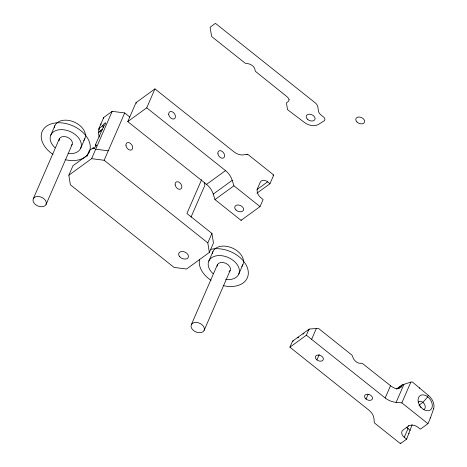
<?xml version="1.0" encoding="UTF-8"?>
<svg xmlns="http://www.w3.org/2000/svg" width="467" height="467" viewBox="0 0 467 467"><rect width="100%" height="100%" fill="white"/><g stroke="black" fill="none" stroke-linecap="round" stroke-linejoin="round"><path stroke-width="0.7" d="M103.382 127.748L102.915 125.892M94.293 148.722L93.155 147.817L89.325 150.59L89.355 151.536M129.832 117.03L124.707 112.944L112.179 111.344L103.721 117.486L98.928 128.518L98.846 129.914A3.222 0.94 -82.7 0 1 98.753 131.402L98.73 131.542A2.031 0.595 -82.7 0 1 98.625 132.073M289.89 347.185L306.393 335.195L308.991 329.223L292.482 341.219L289.89 347.185L368.679 409.968A14.471 9.778 23.5 0 1 373.95 418.49L374.33 422.857L400.429 443.65L406.617 439.155L412.139 424.737M406.617 439.155L404.264 437.275A7.116 4.81 23.5 0 1 403.103 429.961L408.467 426.062A7.116 4.81 23.5 0 1 418.018 427.282L420.376 429.161L427.941 423.662L430.533 417.691L433.755 408.403A10.928 7.484 54 0 0 428.408 395.426L412.384 381.983L410.872 382.094L402.262 384.866L396.448 389.099M98.928 128.518L102.752 125.74A2.335 0.636 -51.5 0 1 104.684 123.259A2.335 0.636 -51.5 0 1 105.612 123.451A2.335 0.636 -51.5 0 1 103.867 125.962L95.361 144.916L96.634 145.856M50.763 135.132L54.884 125.664M33.25 198.825L59.321 138.862M46.081 204.423A6.999 4.728 23.5 0 0 38.101 196.473A6.999 4.728 23.5 0 0 34.815 203.974A6.999 4.728 23.5 0 0 46.081 204.423L72.157 144.461M201.639 179.614L186.911 213.483L211.925 233.412L213.448 243.003L209.333 252.472L186.567 269.01L174.045 267.41L70.365 184.798L68.842 175.201L72.957 165.738L87.265 155.342L89.325 150.59M80.709 148.197L84.831 138.728M88.864 152.872L88.999 152.563M98.846 129.914L99.243 128.997M99.138 137.07L98.42 132.546L102.466 129.283M68.842 175.201L91.602 158.669L112.179 111.344M91.602 158.669L104.129 160.269L124.707 112.944M269.973 183.718L267.614 181.838A7.116 4.874 54 0 0 260.166 182.387L257.492 188.54A7.116 4.874 54 0 0 260.755 197.623L263.114 199.497L260.026 206.601L241.065 220.371L214.966 199.578L213.25 194.091A14.471 9.912 54 0 0 206.554 184.377L127.765 121.595L136.002 102.664L154.956 88.888L233.745 151.664A14.471 9.912 54 0 0 243.272 154.875L247.65 154.244L273.744 175.037L269.973 183.718L256.938 193.186M127.765 121.595L146.726 107.824L154.956 88.888M191.032 217.097L204.896 185.224L204.458 182.48M209.333 252.472L207.809 242.881L211.925 233.412M208.813 261.065L212.929 251.596M191.295 324.758L217.371 264.795M241.065 220.371L241.258 219.928M204.132 330.356A6.999 4.728 23.5 0 0 196.146 322.405A6.999 4.728 23.5 0 0 192.859 329.912A6.999 4.728 23.5 0 0 204.132 330.356L230.202 270.393M238.76 274.129L242.875 264.661M311.617 339.363L316.346 328.488M316.895 359.905L319.23 354.535M366.064 399.087L368.066 394.481M427.941 423.662L401.842 402.869L396.127 402.373A14.471 9.778 23.5 0 1 385.182 397.977L390.523 385.695L362.363 363.419A2.592 1.775 54 0 0 361.791 363.238L360.676 363.303A7.116 4.874 54 0 1 352.754 356.986L352.252 355.644A2.592 1.775 54 0 0 351.861 355.048L318.897 328.727A2.936 2.008 54 0 0 318.173 328.464L310.024 328.955A5.09 3.491 54 0 0 308.967 329.188M402.262 384.866L401.906 385.684A14.273 9.941 -4 0 1 401.241 387.026M396.127 402.373L403.967 384.341M401.842 402.869L410.872 382.094M400.429 443.65L400.756 442.903M408.467 426.062L408.701 425.519M404.264 437.275L408.041 428.589A7.116 4.81 23.5 0 1 406.728 427.299M401.182 387.009L398.906 388.672L395.619 388.538A9.369 9.346 -89.8 0 1 395.146 388.392L392.694 387.196A14.471 9.778 23.5 0 1 390.523 385.695M427.79 396.851L422.898 402.332L419.004 405.158A4.67 3.199 54 0 1 420.913 407.627M98.42 132.546L101.981 129.96M246.862 154.816L247.65 154.244M206.554 184.377L225.514 170.601A14.471 9.912 54 0 1 232.21 180.315L233.926 185.802L260.026 206.601M213.25 194.091L232.21 180.315M214.966 199.578L233.926 185.802M272.956 175.615L273.744 175.037M256.955 189.59L267.614 181.838M297.812 337.933L298.845 337.186M302.972 334.185L303.999 333.438M308.127 330.438L309.16 329.69M396.903 388.958L402.14 385.152M419.243 388.17L419.716 387.826M427.935 395.771L428.408 395.426M433.283 408.748L433.755 408.403M408.829 433.464L409.215 433.183M430.06 418.035L430.533 417.691M95.717 149.201L108.245 150.8M94.112 148.547L93.453 148.051M146.726 107.824L225.514 170.601M136.002 102.664L136.65 103.184M102.758 125.728L103.89 126.633M95.455 144.694L96.587 145.599M104.129 160.269L207.809 242.881M306.393 335.195L385.182 397.977M406.343 427.241L410.207 430.317M54.3 127.824A16.339 11.039 23.5 0 1 74.224 122.056A16.339 11.039 23.5 0 1 83.692 140.555M55.042 147.747A16.339 11.039 23.5 0 1 56.974 130.2A16.339 11.039 23.5 0 1 80.266 140.585A16.339 11.039 23.5 0 1 68.153 153.596M59.093 140.812A6.999 4.728 23.5 0 1 67.242 137.17A6.999 4.728 23.5 0 1 71.358 145.576M53.01 154.408A25.673 17.343 23.5 0 1 50.383 124.169A25.673 17.343 23.5 0 1 88.975 140.888A25.673 17.343 23.5 0 1 65.205 159.685M210.973 249.331A25.673 17.343 23.5 0 1 247.475 268.017A25.673 17.343 23.5 0 1 223.249 285.623M211.055 280.34A25.673 17.343 23.5 0 1 199.578 259.354M212.345 253.756A16.339 11.039 23.5 0 1 232.268 247.995A16.339 11.039 23.5 0 1 241.743 266.488M213.092 273.685A16.339 11.039 23.5 0 1 215.17 256.091A16.339 11.039 23.5 0 1 238.439 266.797A16.339 11.039 23.5 0 1 225.672 279.47M217.097 266.225A6.999 4.728 23.5 0 1 225.911 263.365A6.999 4.728 23.5 0 1 229.052 271.794M87.206 156.159A5.09 3.438 23.5 0 1 87.224 155.33M100.965 124.858A5.09 3.438 23.5 0 1 100.936 123.79M95.583 145.015A2.335 0.636 -51.5 0 1 95.753 146.13A2.335 0.636 -51.5 0 1 93.721 148.477A2.335 0.636 -51.5 0 1 93.155 147.817M103.68 118.385A5.09 3.438 23.5 0 1 103.68 117.474M292.465 341.184A5.09 3.491 54 0 1 293.527 340.963M418.146 402.414A4.67 3.199 54 0 1 424.118 403.616A4.67 3.199 54 0 1 423.382 409.647M289.108 99.827L288.489 101.257L286.452 102.944L287.52 109.657L304.204 122.284A10.928 7.384 23.5 0 0 318.004 124.689L324.022 120.959A3.736 2.522 23.5 0 0 323.555 117.03L321.068 115.051A7.233 4.886 23.5 0 1 318.465 111.076L317.788 106.797A7.233 4.886 23.5 0 0 315.184 102.822L215.445 23.35L210.243 27.133A5.09 3.438 23.5 0 0 210.232 28.189L211.586 36.169A2.936 1.985 23.5 0 0 212.006 36.811L245.023 63.068A2.592 1.751 23.5 0 0 245.689 63.319L247.107 63.518A7.116 4.81 23.5 0 1 255.035 69.828L255.221 70.92A2.592 1.751 23.5 0 0 255.525 71.433L286.826 96.558L288.565 98.35L289.108 99.827M168.745 114.684A4.203 2.878 54 0 0 174.308 118.811A4.203 2.878 54 0 0 173.158 112.314A4.203 2.878 54 0 0 168.745 114.684M217.914 153.859A4.203 2.878 54 0 0 223.483 157.992A4.203 2.878 54 0 0 222.327 151.495A4.203 2.878 54 0 0 217.914 153.859M235.94 209.957A4.67 3.152 23.5 0 0 243.453 210.255A4.67 3.152 23.5 0 0 238.129 204.955A4.67 3.152 23.5 0 0 235.94 209.957M125.979 145.751A4.203 2.878 54 0 0 131.548 149.878A4.203 2.878 54 0 0 130.398 143.381A4.203 2.878 54 0 0 125.979 145.751M175.154 184.926A4.203 2.878 54 0 0 180.723 189.059A4.203 2.878 54 0 0 179.567 182.562A4.203 2.878 54 0 0 175.154 184.926M179.643 256.687A5.178 3.497 23.5 0 0 188.131 257.656A5.178 3.497 23.5 0 0 182.866 251.515A5.178 3.497 23.5 0 0 179.643 256.687M307.344 119.114A4.67 3.152 23.5 0 0 314.892 119.529A4.67 3.152 23.5 0 0 309.685 114.176A4.67 3.152 23.5 0 0 307.344 119.114M356.922 121.951A4.67 3.152 23.5 0 0 364.47 122.372A4.67 3.152 23.5 0 0 359.263 117.019A4.67 3.152 23.5 0 0 356.922 121.951M418.21 401.585A8.826 6.048 54 0 0 429.903 410.259A8.826 6.048 54 0 0 427.48 396.611A8.826 6.048 54 0 0 418.21 401.585M365.626 398.695A4.203 2.837 23.5 0 0 372.392 398.964A4.203 2.837 23.5 0 0 367.599 394.195A4.203 2.837 23.5 0 0 365.626 398.695M316.457 359.52A4.203 2.837 23.5 0 0 323.217 359.788A4.203 2.837 23.5 0 0 318.43 355.013A4.203 2.837 23.5 0 0 316.457 359.52"/></g></svg>
